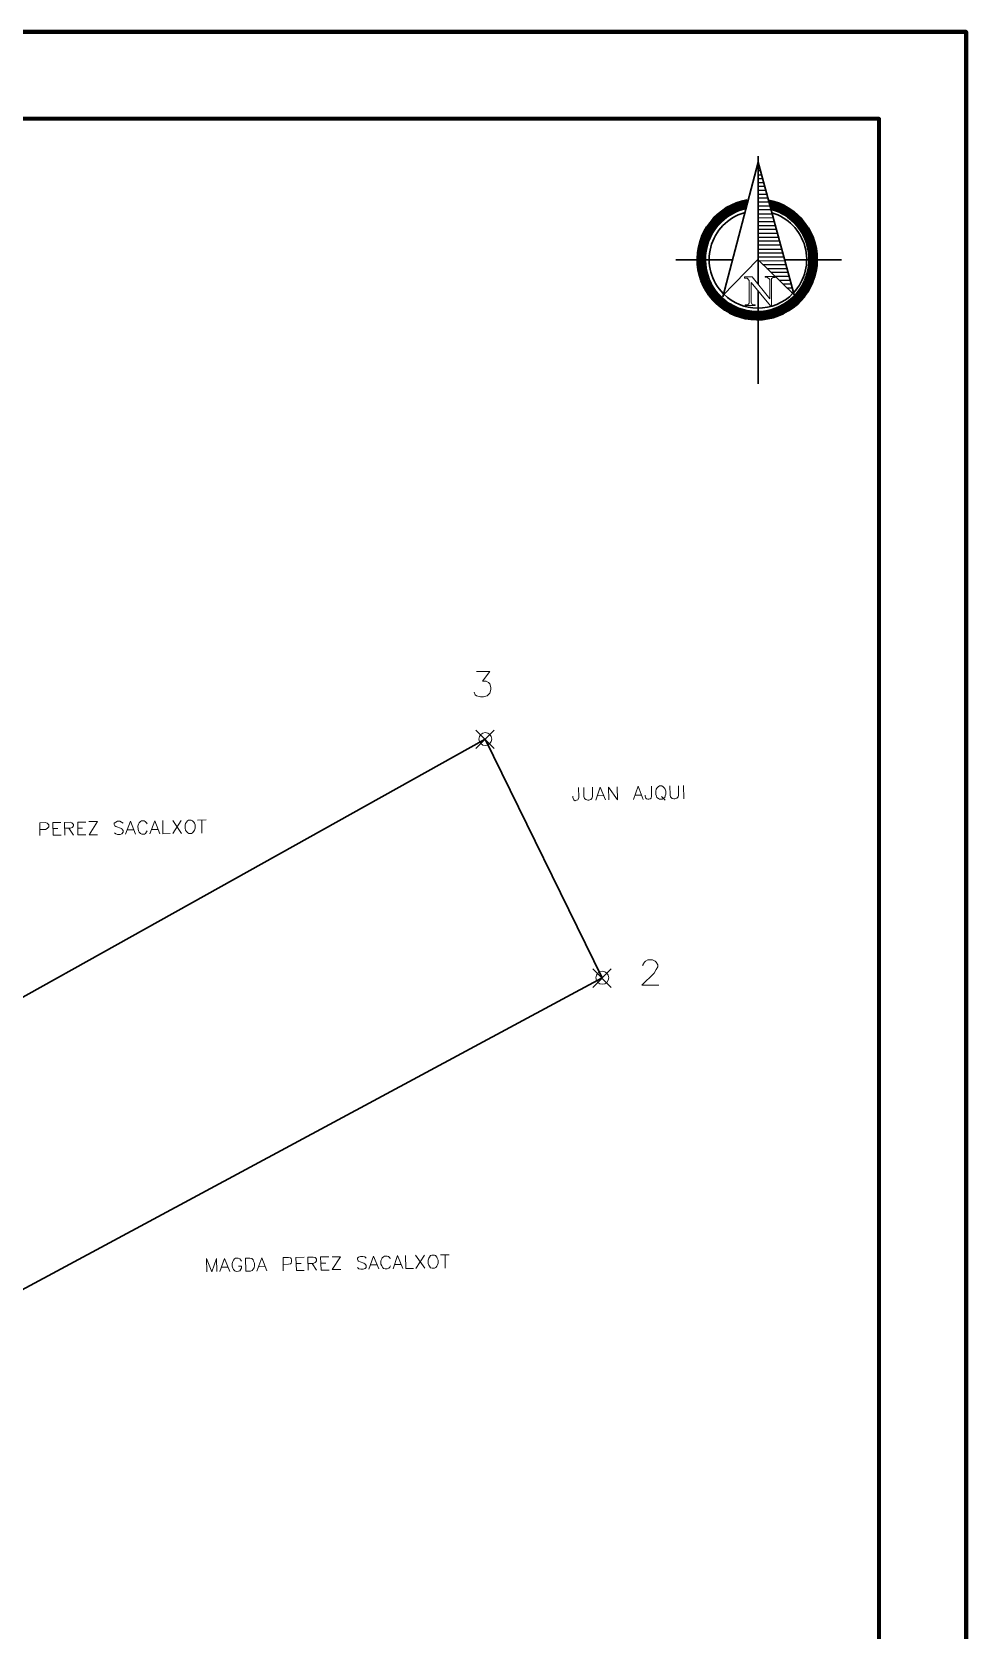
# Model space of a CAD drawing. Header units: millimetres. Extents: x 2290 to 2376, y 1743 to 1875.
# Drawn here: x 2332.9 to 2375.9, y 1801.3 to 1874.9 of the extents above; entities that cross this region are included whole.
import ezdxf

# ---------------------------------------------------------------- set-up
doc = ezdxf.new("R2010")
doc.units = ezdxf.units.MM
for name, color, linetype in [('PDF_0', 7, 'Continuous'), ('PDF_CVL_CUADCON_TIT', 7, 'Continuous'), ('PDF_CVL_CUADCON_TX', 7, 'Continuous'), ('PDF_CVL_PUNTO', 7, 'Continuous'), ('PDF_CVL_PUNTO_NUM', 7, 'Continuous')]:
    doc.layers.add(name, color=color, linetype=linetype)

msp = doc.modelspace()

# ---------------------------------------------------------------- hatches: boundary and pattern name
at = {"layer": 'PDF_0', "transparency": 33554559}
msp.add_hatch(color=256, dxfattribs=at).paths.add_polyline_path([(2366.382, 1868.894), (2366.365, 1868.911), (2366.348, 1868.928), (2366.331, 1868.911), (2366.314, 1868.894), (2366.331, 1868.877), (2366.348, 1868.86), (2366.365, 1868.877)])

# ---------------------------------------------------------------- linework, layer by layer
at = {"layer": 'PDF_0', "lineweight": 70}
for points in [[(2289.544, 1742.988), (2289.544, 1874.943), (2375.921, 1874.943), (2375.921, 1742.988), (2289.544, 1742.988), (2375.921, 1742.988), (2375.921, 1874.943), (2289.544, 1874.943)], [(2301.54, 1870.944), (2301.54, 1746.987), (2371.922, 1746.987), (2371.922, 1870.944)]]:
    msp.add_lwpolyline(points, close=True, dxfattribs=at)
at = {"layer": 'PDF_0', "lineweight": 30}
for points in [[(2366.348, 1869.216), (2366.348, 1863.32)], [(2364.704, 1862.794), (2366.331, 1864.455), (2368.008, 1862.828), (2366.348, 1868.945), (2364.721, 1862.743)], [(2365.145, 1864.438), (2362.552, 1864.438)], [(2370.194, 1864.438), (2367.568, 1864.438)], [(2366.348, 1863.015), (2366.348, 1858.728)]]:
    msp.add_lwpolyline(points, dxfattribs=at)
at = {"layer": 'PDF_0', "lineweight": 25}
for points in [[(2366.399, 1868.724), (2366.348, 1868.724)], [(2366.449, 1868.538), (2366.348, 1868.538)], [(2366.5, 1868.352), (2366.348, 1868.352)], [(2366.551, 1868.182), (2366.348, 1868.182)], [(2366.602, 1867.996), (2366.348, 1867.996)], [(2366.653, 1867.826), (2366.348, 1867.826)], [(2365.789, 1866.945), (2365.145, 1866.945)], [(2365.806, 1866.996), (2365.246, 1866.996)], [(2365.806, 1867.047), (2365.382, 1867.047)], [(2365.822, 1867.098), (2365.518, 1867.098)], [(2365.839, 1867.149), (2365.704, 1867.149)], [(2366.704, 1867.64), (2366.348, 1867.64)], [(2366.754, 1867.454), (2366.348, 1867.454)], [(2366.788, 1867.284), (2366.348, 1867.284)], [(2367.093, 1867.098), (2366.839, 1867.098), (2366.348, 1867.098)], [(2366.907, 1867.149), (2366.839, 1867.149)], [(2367.229, 1867.047), (2366.856, 1867.047)], [(2367.364, 1866.996), (2366.873, 1866.996)], [(2367.466, 1866.945), (2366.89, 1866.945)], [(2364.636, 1866.183), (2364.162, 1866.183)], [(2364.687, 1866.234), (2364.196, 1866.234)], [(2364.738, 1866.285), (2364.247, 1866.285)], [(2364.806, 1866.335), (2364.281, 1866.335)], [(2364.857, 1866.369), (2364.331, 1866.369)], [(2364.924, 1866.42), (2364.382, 1866.42)], [(2364.992, 1866.471), (2364.433, 1866.471)], [(2365.077, 1866.522), (2364.484, 1866.522)], [(2365.162, 1866.573), (2364.535, 1866.573)], [(2365.246, 1866.623), (2364.603, 1866.623)], [(2365.365, 1866.657), (2364.67, 1866.657)], [(2365.484, 1866.708), (2364.721, 1866.708)], [(2365.619, 1866.759), (2364.806, 1866.759)], [(2365.755, 1866.81), (2364.874, 1866.81)], [(2365.755, 1866.861), (2364.958, 1866.861)], [(2365.772, 1866.895), (2365.043, 1866.895)], [(2366.89, 1866.912), (2366.348, 1866.912)], [(2366.941, 1866.742), (2366.348, 1866.742)], [(2366.992, 1866.556), (2366.348, 1866.556)], [(2367.042, 1866.369), (2366.348, 1866.386)], [(2367.093, 1866.2), (2366.348, 1866.2)], [(2367.568, 1866.895), (2366.89, 1866.895)], [(2367.652, 1866.861), (2366.907, 1866.861)], [(2367.737, 1866.81), (2366.924, 1866.81)], [(2367.805, 1866.759), (2366.992, 1866.759)], [(2367.873, 1866.708), (2367.127, 1866.708)], [(2367.94, 1866.657), (2367.246, 1866.657)], [(2368.008, 1866.623), (2367.347, 1866.623)], [(2368.076, 1866.573), (2367.449, 1866.573)], [(2368.127, 1866.522), (2367.534, 1866.522)], [(2368.178, 1866.471), (2367.618, 1866.471)], [(2368.228, 1866.42), (2367.686, 1866.42)], [(2368.279, 1866.369), (2367.754, 1866.369)], [(2368.33, 1866.335), (2367.805, 1866.335)], [(2368.364, 1866.285), (2367.873, 1866.285)], [(2368.415, 1866.234), (2367.923, 1866.234)], [(2368.449, 1866.183), (2367.974, 1866.183)], [(2364.128, 1865.471), (2363.738, 1865.471)], [(2364.145, 1865.522), (2363.755, 1865.522)], [(2364.179, 1865.556), (2363.789, 1865.556)], [(2364.196, 1865.607), (2363.806, 1865.607)], [(2364.23, 1865.658), (2363.823, 1865.658)], [(2364.247, 1865.709), (2363.857, 1865.709)], [(2364.281, 1865.759), (2363.874, 1865.759)], [(2364.315, 1865.81), (2363.908, 1865.81)], [(2364.348, 1865.844), (2363.925, 1865.844)], [(2364.382, 1865.895), (2363.959, 1865.895)], [(2364.416, 1865.946), (2363.993, 1865.946)], [(2364.45, 1865.997), (2364.026, 1865.997)], [(2364.501, 1866.047), (2364.06, 1866.047)], [(2364.535, 1866.098), (2364.094, 1866.098)], [(2364.586, 1866.132), (2364.128, 1866.132)], [(2367.144, 1866.014), (2366.348, 1866.014)], [(2367.195, 1865.844), (2366.348, 1865.844)], [(2367.246, 1865.658), (2366.348, 1865.658)], [(2367.28, 1865.471), (2366.348, 1865.471)], [(2368.483, 1866.132), (2368.025, 1866.132)], [(2368.516, 1866.098), (2368.059, 1866.098)], [(2368.55, 1866.047), (2368.11, 1866.047)], [(2368.584, 1865.997), (2368.144, 1865.997)], [(2368.618, 1865.946), (2368.195, 1865.946)], [(2368.652, 1865.895), (2368.228, 1865.895)], [(2368.686, 1865.844), (2368.262, 1865.844)], [(2368.703, 1865.81), (2368.296, 1865.81)], [(2368.737, 1865.759), (2368.33, 1865.759)], [(2368.754, 1865.709), (2368.364, 1865.709)], [(2368.788, 1865.658), (2368.381, 1865.658)], [(2368.805, 1865.607), (2368.415, 1865.607)], [(2368.821, 1865.556), (2368.432, 1865.556)], [(2368.855, 1865.522), (2368.466, 1865.522)], [(2368.872, 1865.471), (2368.483, 1865.471)], [(2363.925, 1864.844), (2363.569, 1864.844)], [(2363.925, 1864.794), (2363.569, 1864.794)], [(2363.908, 1864.76), (2363.569, 1864.76)], [(2363.942, 1864.946), (2363.586, 1864.946)], [(2363.942, 1864.895), (2363.586, 1864.895)], [(2363.976, 1865.031), (2363.603, 1865.031)], [(2363.959, 1864.997), (2363.603, 1864.997)], [(2363.976, 1865.082), (2363.62, 1865.082)], [(2363.993, 1865.132), (2363.637, 1865.132)], [(2364.026, 1865.234), (2363.654, 1865.234)], [(2364.01, 1865.183), (2363.654, 1865.183)], [(2364.043, 1865.285), (2363.671, 1865.285)], [(2364.06, 1865.319), (2363.688, 1865.319)], [(2364.077, 1865.37), (2363.705, 1865.37)], [(2364.094, 1865.42), (2363.722, 1865.42)], [(2367.33, 1865.302), (2366.348, 1865.302)], [(2367.381, 1865.116), (2366.348, 1865.116)], [(2367.432, 1864.929), (2366.348, 1864.929)], [(2367.483, 1864.76), (2366.348, 1864.76)], [(2368.889, 1865.42), (2368.5, 1865.42)], [(2368.906, 1865.37), (2368.533, 1865.37)], [(2368.923, 1865.319), (2368.55, 1865.319)], [(2368.94, 1865.285), (2368.567, 1865.285)], [(2368.957, 1865.234), (2368.584, 1865.234)], [(2368.957, 1865.183), (2368.601, 1865.183)], [(2368.974, 1865.132), (2368.618, 1865.132)], [(2368.991, 1865.082), (2368.635, 1865.082)], [(2368.991, 1865.031), (2368.635, 1865.031)], [(2369.008, 1864.997), (2368.652, 1864.997)], [(2369.025, 1864.946), (2368.669, 1864.946)], [(2369.025, 1864.895), (2368.669, 1864.895)], [(2369.025, 1864.844), (2368.686, 1864.844)], [(2369.042, 1864.794), (2368.686, 1864.794)], [(2369.042, 1864.76), (2368.686, 1864.76)], [(2363.908, 1864.709), (2363.552, 1864.709)], [(2363.908, 1864.658), (2363.552, 1864.658)], [(2363.908, 1864.607), (2363.552, 1864.607)], [(2363.891, 1864.556), (2363.552, 1864.556)], [(2363.891, 1864.506), (2363.552, 1864.506)], [(2363.891, 1864.472), (2363.552, 1864.472)], [(2363.891, 1864.421), (2363.552, 1864.421)], [(2363.891, 1864.37), (2363.552, 1864.37)], [(2363.908, 1864.319), (2363.552, 1864.319)], [(2363.908, 1864.268), (2363.552, 1864.268)], [(2363.908, 1864.218), (2363.552, 1864.218)], [(2363.908, 1864.184), (2363.569, 1864.184)], [(2363.925, 1864.133), (2363.569, 1864.133)], [(2363.925, 1864.082), (2363.569, 1864.082)], [(2363.925, 1864.031), (2363.586, 1864.031)], [(2363.942, 1863.98), (2363.586, 1863.98)], [(2367.534, 1864.573), (2366.348, 1864.573)], [(2367.585, 1864.387), (2366.382, 1864.404)], [(2367.635, 1864.218), (2366.568, 1864.218)], [(2367.686, 1864.031), (2366.754, 1864.031)], [(2369.025, 1864.031), (2368.669, 1864.031)], [(2369.025, 1863.98), (2368.669, 1863.98)], [(2369.042, 1864.133), (2368.686, 1864.133)], [(2369.042, 1864.082), (2368.686, 1864.082)], [(2369.059, 1864.709), (2368.703, 1864.709)], [(2369.059, 1864.658), (2368.703, 1864.658)], [(2369.059, 1864.607), (2368.703, 1864.607)], [(2369.059, 1864.556), (2368.703, 1864.556)], [(2369.059, 1864.37), (2368.703, 1864.37)], [(2369.059, 1864.319), (2368.703, 1864.319)], [(2369.059, 1864.268), (2368.703, 1864.268)], [(2369.059, 1864.218), (2368.703, 1864.218)], [(2369.042, 1864.184), (2368.703, 1864.184)], [(2369.059, 1864.506), (2368.72, 1864.506)], [(2369.059, 1864.472), (2368.72, 1864.472)], [(2369.059, 1864.421), (2368.72, 1864.421)], [(2363.959, 1863.946), (2363.603, 1863.946)], [(2363.959, 1863.896), (2363.603, 1863.896)], [(2363.976, 1863.845), (2363.62, 1863.845)], [(2363.993, 1863.794), (2363.62, 1863.794)], [(2363.993, 1863.743), (2363.637, 1863.743)], [(2364.01, 1863.692), (2363.654, 1863.692)], [(2364.026, 1863.658), (2363.671, 1863.658)], [(2364.043, 1863.608), (2363.688, 1863.608)], [(2364.06, 1863.557), (2363.688, 1863.557)], [(2364.094, 1863.506), (2363.705, 1863.506)], [(2364.111, 1863.455), (2363.738, 1863.455)], [(2364.128, 1863.421), (2363.755, 1863.421)], [(2364.162, 1863.37), (2363.772, 1863.37)], [(2364.179, 1863.32), (2363.789, 1863.32)], [(2364.213, 1863.269), (2363.806, 1863.269)], [(2367.737, 1863.862), (2366.941, 1863.862)], [(2367.771, 1863.675), (2367.127, 1863.675)], [(2367.822, 1863.489), (2367.314, 1863.489)], [(2367.873, 1863.32), (2367.5, 1863.32)], [(2368.805, 1863.269), (2368.398, 1863.269)], [(2368.821, 1863.32), (2368.432, 1863.32)], [(2368.838, 1863.37), (2368.449, 1863.37)], [(2368.855, 1863.421), (2368.483, 1863.421)], [(2368.872, 1863.455), (2368.5, 1863.455)], [(2368.889, 1863.506), (2368.516, 1863.506)], [(2368.906, 1863.557), (2368.533, 1863.557)], [(2368.923, 1863.608), (2368.567, 1863.608)], [(2368.94, 1863.658), (2368.584, 1863.658)], [(2368.974, 1863.743), (2368.601, 1863.743)], [(2368.957, 1863.692), (2368.601, 1863.692)], [(2368.991, 1863.794), (2368.618, 1863.794)], [(2368.991, 1863.845), (2368.635, 1863.845)], [(2369.008, 1863.946), (2368.652, 1863.946)], [(2369.008, 1863.896), (2368.652, 1863.896)], [(2364.23, 1863.218), (2363.84, 1863.218)], [(2364.264, 1863.167), (2363.857, 1863.167)], [(2364.298, 1863.133), (2363.891, 1863.133)], [(2364.331, 1863.082), (2363.908, 1863.082)], [(2364.365, 1863.031), (2363.942, 1863.031)], [(2364.399, 1862.981), (2363.976, 1862.981)], [(2364.433, 1862.93), (2363.993, 1862.93)], [(2364.467, 1862.879), (2364.026, 1862.879)], [(2364.518, 1862.845), (2364.06, 1862.845)], [(2364.552, 1862.794), (2364.094, 1862.794)], [(2364.603, 1862.743), (2364.145, 1862.743)], [(2364.653, 1862.693), (2364.179, 1862.693)], [(2364.704, 1862.642), (2364.213, 1862.642)], [(2364.755, 1862.608), (2364.264, 1862.608)], [(2364.823, 1862.557), (2364.298, 1862.557)], [(2364.891, 1862.506), (2364.348, 1862.506)], [(2367.923, 1863.133), (2367.686, 1863.133)], [(2368.262, 1862.506), (2367.72, 1862.506)], [(2368.313, 1862.557), (2367.788, 1862.557)], [(2368.347, 1862.608), (2367.856, 1862.608)], [(2367.974, 1862.947), (2367.873, 1862.947)], [(2368.398, 1862.642), (2367.907, 1862.642)], [(2368.432, 1862.693), (2367.957, 1862.693)], [(2368.466, 1862.743), (2368.008, 1862.743)], [(2368.516, 1862.794), (2368.059, 1862.794)], [(2368.55, 1862.845), (2368.093, 1862.845)], [(2368.584, 1862.879), (2368.144, 1862.879)], [(2368.601, 1862.93), (2368.178, 1862.93)], [(2368.635, 1862.981), (2368.211, 1862.981)], [(2368.669, 1863.031), (2368.245, 1863.031)], [(2368.703, 1863.082), (2368.279, 1863.082)], [(2368.72, 1863.133), (2368.313, 1863.133)], [(2368.754, 1863.167), (2368.347, 1863.167)], [(2368.771, 1863.218), (2368.381, 1863.218)], [(2364.958, 1862.455), (2364.399, 1862.455)], [(2365.026, 1862.405), (2364.45, 1862.405)], [(2365.111, 1862.354), (2364.501, 1862.354)], [(2365.196, 1862.32), (2364.552, 1862.32)], [(2365.28, 1862.269), (2364.62, 1862.269)], [(2365.399, 1862.218), (2364.687, 1862.218)], [(2365.518, 1862.167), (2364.755, 1862.167)], [(2365.687, 1862.117), (2364.823, 1862.117)], [(2365.907, 1862.083), (2364.908, 1862.083)], [(2367.618, 1862.032), (2366.314, 1862.032), (2364.992, 1862.032)], [(2367.534, 1861.981), (2366.314, 1861.981), (2365.077, 1861.981)], [(2367.432, 1861.93), (2366.314, 1861.93), (2365.179, 1861.93)], [(2367.314, 1861.879), (2366.314, 1861.879), (2365.297, 1861.879)], [(2367.195, 1861.829), (2366.314, 1861.829), (2365.416, 1861.829)], [(2367.025, 1861.795), (2366.314, 1861.795), (2365.585, 1861.795)], [(2367.703, 1862.083), (2366.704, 1862.083)], [(2367.788, 1862.117), (2366.924, 1862.117)], [(2367.856, 1862.167), (2367.093, 1862.167)], [(2367.923, 1862.218), (2367.212, 1862.218)], [(2367.991, 1862.269), (2367.33, 1862.269)], [(2368.042, 1862.32), (2367.415, 1862.32)], [(2368.11, 1862.354), (2367.5, 1862.354)], [(2368.161, 1862.405), (2367.585, 1862.405)], [(2368.211, 1862.455), (2367.652, 1862.455)], [(2366.822, 1861.744), (2366.314, 1861.744), (2365.789, 1861.744)], [(2366.399, 1861.693), (2366.314, 1861.693), (2366.212, 1861.693)]]:
    msp.add_lwpolyline(points, dxfattribs=at)
at = {"layer": 'PDF_0', "lineweight": 20}
msp.add_lwpolyline([(2366.924, 1862.32), (2366.026, 1863.404), (2366.026, 1862.489), (2366.077, 1862.388), (2366.127, 1862.371), (2366.212, 1862.371), (2366.212, 1862.337), (2365.755, 1862.337), (2365.755, 1862.371), (2365.856, 1862.371), (2365.907, 1862.405), (2365.941, 1862.455), (2365.941, 1862.506), (2365.941, 1863.489), (2365.839, 1863.608), (2365.772, 1863.608), (2365.721, 1863.608), (2365.721, 1863.658), (2366.077, 1863.658), (2366.89, 1862.642), (2366.89, 1863.54), (2366.771, 1863.641), (2366.67, 1863.641), (2366.67, 1863.675), (2367.127, 1863.675), (2367.127, 1863.625), (2367.042, 1863.625), (2366.958, 1863.591), (2366.958, 1863.54), (2366.958, 1862.32)], close=True, dxfattribs=at)
msp.add_lwpolyline([(2366.331, 1863.879), (2366.314, 1863.879)], dxfattribs=at)
at = {"layer": 'PDF_0', "lineweight": 30}
msp.add_lwpolyline([(2364.767, 1862.86, 0.194727), (2366.325, 1862.218, 0.204974), (2367.953, 1862.903)], format="xyb", dxfattribs=at)
at = {"layer": 'PDF_0', "lineweight": 50}
for radius, start, end in [(2.753, 99.61873, 79.04663), (2.414, 103.41427, 74.87755)]:
    msp.add_arc((2366.305, 1864.463), radius, start, end, dxfattribs=at)
at = {"layer": 'PDF_0', "lineweight": 30}
for start, end in [(106.38026, 224.5112), (317.12022, 73.39966)]:
    msp.add_arc((2366.339, 1864.463), 2.245, start, end, dxfattribs=at)
at = {"layer": 'PDF_CVL_CUADCON_TIT', "lineweight": 30}
msp.add_lwpolyline([(2315.043, 1820.741), (2353.776, 1842.361), (2359.164, 1831.364), (2322.075, 1811.422)], close=True, dxfattribs=at)
at = {"layer": 'PDF_CVL_CUADCON_TX', "lineweight": 9}
for points in [[(2358.079, 1840.141), (2358.096, 1839.684), (2358.062, 1839.599), (2358.046, 1839.565), (2357.978, 1839.548), (2357.927, 1839.531), (2357.859, 1839.565), (2357.842, 1839.599), (2357.808, 1839.684), (2357.808, 1839.734)], [(2358.317, 1840.141), (2358.317, 1839.717), (2358.35, 1839.633), (2358.418, 1839.582), (2358.503, 1839.548), (2358.554, 1839.548), (2358.639, 1839.582), (2358.689, 1839.633), (2358.723, 1839.717), (2358.723, 1840.158)], [(2358.876, 1839.548), (2359.079, 1840.158), (2359.316, 1839.565)], [(2358.944, 1839.751), (2359.232, 1839.768)], [(2359.469, 1839.565), (2359.452, 1840.158), (2359.875, 1839.565), (2359.858, 1840.175)], [(2360.604, 1839.582), (2360.824, 1840.192), (2361.061, 1839.582)], [(2360.689, 1839.785), (2360.977, 1839.785)], [(2361.434, 1840.192), (2361.434, 1839.734), (2361.417, 1839.65), (2361.383, 1839.616), (2361.316, 1839.599), (2361.265, 1839.599), (2361.214, 1839.616), (2361.18, 1839.65), (2361.146, 1839.734), (2361.146, 1839.785)], [(2361.892, 1839.717), (2362.061, 1839.548)], [(2362.281, 1840.209), (2362.298, 1839.785), (2362.315, 1839.701), (2362.383, 1839.633), (2362.468, 1839.616), (2362.519, 1839.616), (2362.603, 1839.65), (2362.671, 1839.701), (2362.688, 1839.785), (2362.688, 1840.209)], [(2362.908, 1840.226), (2362.925, 1839.616)], [(2333.274, 1837.922), (2333.274, 1838.515), (2333.529, 1838.531), (2333.613, 1838.498), (2333.647, 1838.464), (2333.681, 1838.413), (2333.681, 1838.328), (2333.647, 1838.277), (2333.613, 1838.243), (2333.529, 1838.21), (2333.274, 1838.21)], [(2334.257, 1837.938), (2333.884, 1837.938), (2333.867, 1838.531), (2334.24, 1838.531)], [(2333.867, 1838.243), (2334.105, 1838.243)], [(2334.427, 1837.938), (2334.41, 1838.531), (2334.664, 1838.548), (2334.748, 1838.515), (2334.782, 1838.481), (2334.816, 1838.43), (2334.816, 1838.379), (2334.782, 1838.311), (2334.765, 1838.294), (2334.681, 1838.26), (2334.427, 1838.26)], [(2334.613, 1838.26), (2334.816, 1837.938)], [(2335.392, 1837.955), (2335.02, 1837.955), (2335.02, 1838.548), (2335.392, 1838.548)], [(2335.02, 1838.26), (2335.24, 1838.26)], [(2335.934, 1837.955), (2335.545, 1837.955), (2335.934, 1838.565), (2335.528, 1838.565)], [(2337.104, 1838.498), (2337.036, 1838.548), (2336.951, 1838.582), (2336.849, 1838.582), (2336.765, 1838.548), (2336.697, 1838.498), (2336.697, 1838.43), (2336.731, 1838.379), (2336.765, 1838.345), (2336.816, 1838.328), (2336.985, 1838.26), (2337.053, 1838.243), (2337.07, 1838.21), (2337.104, 1838.159), (2337.104, 1838.074), (2337.053, 1838.006), (2336.968, 1837.972), (2336.849, 1837.972), (2336.765, 1838.006), (2336.714, 1838.057)], [(2337.222, 1837.989), (2337.442, 1838.582), (2337.68, 1837.989)], [(2338.222, 1838.464), (2338.188, 1838.515), (2338.12, 1838.565), (2338.069, 1838.599), (2337.951, 1838.599), (2337.9, 1838.565), (2337.849, 1838.515), (2337.815, 1838.447), (2337.781, 1838.362), (2337.798, 1838.226), (2337.815, 1838.142), (2337.849, 1838.074), (2337.9, 1838.023), (2337.968, 1837.989), (2338.086, 1837.989), (2338.137, 1838.023), (2338.188, 1838.091), (2338.222, 1838.142)], [(2338.34, 1838.006), (2338.561, 1838.599), (2338.798, 1838.006)], [(2338.425, 1838.21), (2338.713, 1838.21)], [(2338.933, 1838.616), (2338.933, 1838.006), (2339.272, 1838.023)], [(2339.391, 1838.616), (2339.798, 1838.023)], [(2339.781, 1838.616), (2339.391, 1838.023)], [(2340.526, 1838.633), (2340.933, 1838.65)], [(2340.729, 1838.633), (2340.729, 1838.04)], [(2337.307, 1838.193), (2337.595, 1838.193)], [(2340.967, 1817.827), (2340.95, 1818.437), (2341.187, 1817.827), (2341.407, 1818.437), (2341.424, 1817.844)], [(2341.56, 1817.844), (2341.78, 1818.437), (2342.017, 1817.844)], [(2342.559, 1818.318), (2342.525, 1818.369), (2342.475, 1818.42), (2342.407, 1818.454), (2342.288, 1818.454), (2342.237, 1818.42), (2342.187, 1818.369), (2342.153, 1818.301), (2342.136, 1818.216), (2342.136, 1818.081), (2342.153, 1817.996), (2342.187, 1817.928), (2342.254, 1817.878), (2342.305, 1817.844), (2342.424, 1817.861), (2342.475, 1817.878), (2342.525, 1817.945), (2342.559, 1817.996), (2342.559, 1818.081), (2342.424, 1818.081)], [(2343.271, 1817.861), (2343.491, 1818.471), (2343.728, 1817.878)], [(2344.474, 1817.878), (2344.474, 1818.488), (2344.728, 1818.488), (2344.813, 1818.471), (2344.847, 1818.437), (2344.864, 1818.386), (2344.864, 1818.284), (2344.847, 1818.233), (2344.813, 1818.199), (2344.728, 1818.183), (2344.474, 1818.166)], [(2345.44, 1817.895), (2345.084, 1817.895), (2345.067, 1818.488), (2345.44, 1818.504)], [(2345.626, 1817.911), (2345.609, 1818.504), (2345.863, 1818.504), (2345.948, 1818.488), (2345.982, 1818.454), (2346.016, 1818.403), (2346.016, 1818.335), (2345.982, 1818.284), (2345.948, 1818.25), (2345.863, 1818.216), (2345.609, 1818.216)], [(2346.592, 1817.911), (2346.219, 1817.911), (2346.202, 1818.521), (2346.575, 1818.521)], [(2347.134, 1817.928), (2346.727, 1817.928), (2347.117, 1818.521), (2346.727, 1818.521)], [(2348.303, 1818.454), (2348.235, 1818.521), (2348.151, 1818.538), (2348.032, 1818.538), (2347.947, 1818.504), (2347.896, 1818.454), (2347.896, 1818.403), (2347.93, 1818.335), (2347.947, 1818.318), (2348.015, 1818.284), (2348.185, 1818.233), (2348.235, 1818.199), (2348.269, 1818.166), (2348.303, 1818.115), (2348.303, 1818.03), (2348.252, 1817.979), (2348.168, 1817.945), (2348.049, 1817.945), (2347.964, 1817.962), (2347.896, 1818.03)], [(2348.422, 1817.945), (2348.642, 1818.555), (2348.879, 1817.962)], [(2349.404, 1818.42), (2349.387, 1818.471), (2349.32, 1818.538), (2349.269, 1818.555), (2349.15, 1818.555), (2349.099, 1818.521), (2349.032, 1818.471), (2349.015, 1818.42), (2348.981, 1818.335), (2348.981, 1818.183), (2349.015, 1818.098), (2349.049, 1818.047), (2349.099, 1817.979), (2349.167, 1817.962), (2349.269, 1817.962), (2349.337, 1817.996), (2349.387, 1818.047), (2349.421, 1818.098)], [(2349.54, 1817.962), (2349.743, 1818.572), (2349.98, 1817.979)], [(2350.116, 1818.572), (2350.133, 1817.979), (2350.472, 1817.979)], [(2350.574, 1818.589), (2350.997, 1817.996)], [(2350.98, 1818.589), (2350.59, 1817.979)], [(2351.726, 1818.606), (2352.115, 1818.606)], [(2351.929, 1818.606), (2351.929, 1817.996)], [(2341.644, 1818.047), (2341.932, 1818.047)], [(2343.356, 1818.064), (2343.644, 1818.081)], [(2345.067, 1818.216), (2345.304, 1818.216)], [(2345.812, 1818.216), (2346.016, 1817.911)], [(2346.219, 1818.233), (2346.439, 1818.233)], [(2348.506, 1818.149), (2348.794, 1818.149)], [(2349.608, 1818.166), (2349.896, 1818.166)]]:
    msp.add_lwpolyline(points, dxfattribs=at)
for points in [[(2361.807, 1840.209), (2361.739, 1840.175), (2361.688, 1840.107), (2361.654, 1840.056), (2361.637, 1839.972), (2361.637, 1839.819), (2361.671, 1839.734), (2361.688, 1839.684), (2361.756, 1839.633), (2361.807, 1839.599), (2361.926, 1839.599), (2361.976, 1839.633), (2362.044, 1839.684), (2362.061, 1839.751), (2362.095, 1839.836), (2362.095, 1839.972), (2362.061, 1840.056), (2362.027, 1840.124), (2361.976, 1840.175), (2361.909, 1840.209)], [(2340.119, 1838.633), (2340.069, 1838.599), (2340.018, 1838.548), (2339.984, 1838.481), (2339.967, 1838.396), (2339.967, 1838.26), (2339.984, 1838.176), (2340.018, 1838.108), (2340.086, 1838.057), (2340.136, 1838.023), (2340.255, 1838.023), (2340.306, 1838.057), (2340.357, 1838.125), (2340.391, 1838.176), (2340.424, 1838.26), (2340.424, 1838.413), (2340.391, 1838.498), (2340.357, 1838.548), (2340.306, 1838.599), (2340.238, 1838.633)], [(2342.763, 1817.861), (2342.746, 1818.454), (2342.949, 1818.454), (2343.034, 1818.437), (2343.102, 1818.386), (2343.118, 1818.318), (2343.152, 1818.233), (2343.152, 1818.098), (2343.135, 1818.013), (2343.102, 1817.945), (2343.051, 1817.895), (2342.966, 1817.861)], [(2351.319, 1818.589), (2351.268, 1818.572), (2351.217, 1818.504), (2351.183, 1818.454), (2351.15, 1818.369), (2351.15, 1818.216), (2351.183, 1818.132), (2351.217, 1818.081), (2351.268, 1818.013), (2351.336, 1817.996), (2351.438, 1817.996), (2351.505, 1818.03), (2351.556, 1818.081), (2351.59, 1818.149), (2351.607, 1818.233), (2351.607, 1818.369), (2351.573, 1818.454), (2351.556, 1818.504), (2351.488, 1818.572), (2351.438, 1818.589)]]:
    msp.add_lwpolyline(points, close=True, dxfattribs=at)
at = {"layer": 'PDF_CVL_PUNTO', "lineweight": 20}
for points in [[(2353.352, 1841.937), (2354.199, 1842.784)], [(2353.352, 1842.784), (2354.199, 1841.937)], [(2358.74, 1830.924), (2359.587, 1831.788)], [(2358.74, 1831.788), (2359.587, 1830.924)]]:
    msp.add_lwpolyline(points, dxfattribs=at)
for centre in [(2353.784, 1842.369), (2359.172, 1831.373)]:
    msp.add_circle(centre, 0.297, dxfattribs=at)
at = {"layer": 'PDF_CVL_PUNTO_NUM', "lineweight": 20}
for points in [[(2353.386, 1845.478), (2353.996, 1845.478), (2353.657, 1845.038), (2353.827, 1845.038), (2353.928, 1844.97), (2353.996, 1844.919), (2354.047, 1844.75), (2354.047, 1844.648), (2353.996, 1844.479), (2353.877, 1844.36), (2353.708, 1844.309), (2353.556, 1844.309), (2353.386, 1844.36), (2353.318, 1844.411), (2353.267, 1844.529)], [(2361.044, 1831.924), (2361.044, 1831.974), (2361.112, 1832.093), (2361.163, 1832.144), (2361.265, 1832.195), (2361.485, 1832.195), (2361.604, 1832.144), (2361.654, 1832.093), (2361.722, 1831.974), (2361.722, 1831.873), (2361.654, 1831.754), (2361.553, 1831.585), (2360.994, 1831.026), (2361.773, 1831.026)]]:
    msp.add_lwpolyline(points, dxfattribs=at)

doc.saveas('drawing.dxf')
